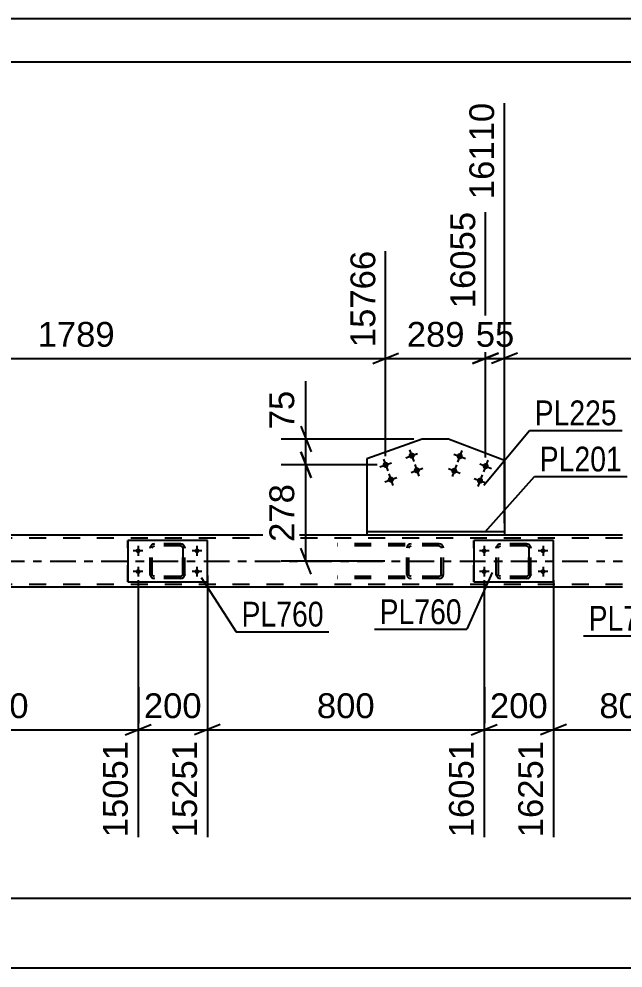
# Model space of a CAD drawing. Header units: millimetres. Extents: x -135 to 706, y -401 to 193.
# Drawn here: x 548.3 to 618.1, y 83.8 to 193.5 of the extents above; entities that cross this region are included whole.
import ezdxf

# ---------------------------------------------------------------- set-up
doc = ezdxf.new("R2010")
doc.units = ezdxf.units.MM
doc.linetypes.add('DXK_LINE_DOT2', pattern=[3.9198, 1.9599, -1.9599])
doc.linetypes.add('DXK_LINE_DOT3', pattern=[5.9187, 2.979, -0.9799, 0.9799, -0.9799])
doc.styles.add('Arial', font='arial.ttf', dxfattribs={"height": 0.2})
doc.styles.add('Arial Narrow', font='ARIALN.TTF', dxfattribs={"height": 0.2})

# ---------------------------------------------------------------- blocks, each defined once
blk = doc.blocks.new('Unknown-717262918-1115')
at = {"color": 5, "linetype": 'Continuous'}
for p, q in [((705.55, 193.49), (-135.45, 193.49)), ((700.55, 188.49), (-130.45, 188.49))]:
    blk.add_line(p, q, dxfattribs=at)
blk = doc.blocks.new('Part-717262918-5380 - 5336')
at = {"color": 2, "linetype": 'Continuous'}
for p, q in [((594.95, 144.96), (588.54, 142.68)), ((597.99, 144.96), (594.95, 144.96)), ((604.45, 142.49), (597.99, 144.96)), ((588.54, 142.68), (588.54, 134.24)), ((604.45, 142.49), (604.45, 134.24))]:
    blk.add_line(p, q, dxfattribs=at)
at = {"color": 7, "linetype": 'DXK_LINE_DOT2'}
blk.add_line((604.45, 134.24), (588.54, 134.24), dxfattribs=at)
blk = doc.blocks.new('Part-717262918-5461 - 5336')
at = {"color": 2, "linetype": 'Continuous'}
for p, q in [((588.54, 133.84), (519.14, 133.84)), ((618.1, 133.84), (604.45, 133.84)), ((618.1, 127.84), (-35.95, 127.84))]:
    blk.add_line(p, q, dxfattribs=at)
at = {"color": 7, "linetype": 'DXK_LINE_DOT2'}
for p, q in [((604.45, 133.84), (588.54, 133.84)), ((618.1, 133.52), (-39.95, 133.52)), ((618.1, 128.16), (-39.95, 128.16))]:
    blk.add_line(p, q, dxfattribs=at)
at = {"color": 7, "linetype": 'DXK_LINE_DOT3'}
blk.add_line((-39.95, 130.84), (618.1, 130.84), dxfattribs=at)
blk = doc.blocks.new('Bolt-717262918-5490 - 5336')
at = {"linetype": 'Continuous'}
for points in [[(599.61, 142.84, -1), (598.94, 143.1, -1)], [(598.97, 141.16, -1), (598.3, 141.41, -1)], [(602.6, 141.7, -1), (601.93, 141.95, -1)], [(601.96, 140.01, -1), (601.29, 140.27, -1)]]:
    blk.add_hatch(color=1, dxfattribs=at).paths.add_polyline_path(points)
at = {"color": 1, "linetype": 'Continuous'}
for p, q in [((598.6, 143.22), (599.95, 142.71)), ((599.53, 143.64), (599.02, 142.3)), ((597.96, 141.54), (599.31, 141.03)), ((598.89, 141.96), (598.38, 140.61)), ((601.59, 142.08), (602.94, 141.57)), ((602.52, 142.5), (602.01, 141.15)), ((600.95, 140.4), (602.29, 139.89)), ((601.88, 140.82), (601.36, 139.47))]:
    blk.add_line(p, q, dxfattribs=at)
blk = doc.blocks.new('Bolt-717262918-5492 - 5336')
at = {"linetype": 'Continuous'}
for points in [[(594.06, 143.16, -1), (593.38, 142.92, -1)], [(591.04, 142.09, -1), (590.37, 141.85, -1)], [(594.66, 141.46, -1), (593.98, 141.22, -1)], [(591.65, 140.39, -1), (590.97, 140.15, -1)]]:
    blk.add_hatch(color=1, dxfattribs=at).paths.add_polyline_path(points)
at = {"color": 1, "linetype": 'Continuous'}
for p, q in [((593.48, 143.71), (593.96, 142.36)), ((590.46, 142.64), (590.95, 141.29)), ((593.04, 142.79), (594.4, 143.28)), ((590.03, 141.73), (591.38, 142.21)), ((593.64, 141.1), (595, 141.58)), ((594.08, 142.02), (594.56, 140.66)), ((590.63, 140.03), (591.99, 140.51)), ((591.07, 140.95), (591.55, 139.59))]:
    blk.add_line(p, q, dxfattribs=at)
blk = doc.blocks.new('Bolt-717262918-5493 - 5336')
at = {"linetype": 'Continuous'}
for points in [[(602.1, 131.76, -1), (602.1, 132.32, -1)], [(608.9, 131.76, -1), (608.9, 132.32, -1)], [(602.1, 129.36, -1), (602.1, 129.92, -1)], [(608.9, 129.36, -1), (608.9, 129.92, -1)]]:
    blk.add_hatch(color=1, dxfattribs=at).paths.add_polyline_path(points)
at = {"color": 1, "linetype": 'Continuous'}
for p, q in [((602.66, 132.04), (601.54, 132.04)), ((602.1, 132.6), (602.1, 131.48)), ((609.46, 132.04), (608.34, 132.04)), ((608.9, 132.6), (608.9, 131.48)), ((602.66, 129.64), (601.54, 129.64)), ((602.1, 130.2), (602.1, 129.08)), ((609.46, 129.64), (608.34, 129.64)), ((608.9, 130.2), (608.9, 129.08))]:
    blk.add_line(p, q, dxfattribs=at)
blk = doc.blocks.new('Bolt-717262918-5495 - 5336')
at = {"linetype": 'Continuous'}
for points in [[(562.1, 131.76, -1), (562.1, 132.32, -1)], [(568.9, 131.76, -1), (568.9, 132.32, -1)], [(562.1, 129.36, -1), (562.1, 129.92, -1)], [(568.9, 129.36, -1), (568.9, 129.92, -1)]]:
    blk.add_hatch(color=1, dxfattribs=at).paths.add_polyline_path(points)
at = {"color": 1, "linetype": 'Continuous'}
for p, q in [((562.66, 132.04), (561.54, 132.04)), ((562.1, 132.6), (562.1, 131.48)), ((569.46, 132.04), (568.34, 132.04)), ((568.9, 132.6), (568.9, 131.48)), ((562.66, 129.64), (561.54, 129.64)), ((562.1, 130.2), (562.1, 129.08)), ((569.46, 129.64), (568.34, 129.64)), ((568.9, 130.2), (568.9, 129.08))]:
    blk.add_line(p, q, dxfattribs=at)
blk = doc.blocks.new('Part-717262918-5653 - 5336')
at = {"color": 7, "linetype": 'DXK_LINE_DOT2'}
for p, q in [((596.89, 132.84), (585.11, 132.84)), ((593.65, 132.84), (593.46, 132.8)), ((597.08, 132.8), (596.89, 132.84)), ((596.89, 132.6), (585.11, 132.6)), ((593.18, 132.54), (593.14, 132.36)), ((593.14, 129.32), (593.14, 132.36)), ((593.4, 132.36), (593.42, 132.45)), ((593.4, 129.32), (593.4, 132.36)), ((593.42, 132.45), (593.47, 132.53)), ((593.47, 132.53), (593.55, 132.58)), ((593.55, 132.58), (593.65, 132.6)), ((596.89, 132.6), (596.98, 132.58)), ((596.98, 132.58), (597.07, 132.53)), ((597.07, 132.53), (597.12, 132.45)), ((597.12, 132.45), (597.14, 132.36)), ((597.14, 129.32), (597.14, 132.36)), ((597.4, 132.36), (597.36, 132.54)), ((597.4, 129.32), (597.4, 132.36)), ((596.89, 129.08), (585.11, 129.08)), ((596.89, 128.84), (585.11, 128.84)), ((593.14, 129.32), (593.18, 129.14)), ((593.42, 129.23), (593.4, 129.32)), ((593.47, 129.15), (593.42, 129.23)), ((593.46, 128.88), (593.65, 128.84)), ((593.55, 129.1), (593.47, 129.15)), ((593.65, 129.08), (593.55, 129.1)), ((596.98, 129.1), (596.89, 129.08)), ((596.89, 128.84), (597.08, 128.88)), ((597.07, 129.15), (596.98, 129.1)), ((597.12, 129.23), (597.07, 129.15)), ((597.14, 129.32), (597.12, 129.23)), ((597.36, 129.14), (597.4, 129.32))]:
    blk.add_line(p, q, dxfattribs=at)
for centre, start, end in [((593.63, 132.34), 110.7583, 155.68), ((596.91, 132.34), 24.32, 69.2417), ((593.63, 129.34), 204.32, 249.2417), ((596.91, 129.34), 290.7583, 335.68)]:
    blk.add_arc(centre, 0.496, start, end, dxfattribs=at)
blk = doc.blocks.new('Part-717262918-5549 - 5336')
at = {"color": 2, "linetype": 'Continuous'}
for p, q in [((600.9, 133.24), (600.9, 128.44)), ((610.1, 133.24), (600.9, 133.24)), ((610.1, 128.44), (610.1, 133.24)), ((600.9, 128.44), (610.1, 128.44))]:
    blk.add_line(p, q, dxfattribs=at)
at = {"color": 7, "linetype": 'DXK_LINE_DOT2'}
for p, q in [((600.9, 128.44), (600.9, 133.24)), ((610.1, 128.44), (610.1, 133.24))]:
    blk.add_line(p, q, dxfattribs=at)
blk = doc.blocks.new('Part-717262918-5550 - 5336')
at = {"color": 7, "linetype": 'DXK_LINE_DOT2'}
for p, q in [((603.79, 132.8), (603.98, 132.84)), ((603.98, 132.84), (603.79, 132.8)), ((607.02, 132.84), (603.98, 132.84)), ((607.02, 132.84), (607.2, 132.8)), ((607.2, 132.8), (607.02, 132.84)), ((603.5, 132.36), (603.53, 132.54)), ((603.53, 132.54), (603.5, 132.36)), ((603.5, 129.32), (603.5, 132.36)), ((603.5, 129.32), (603.5, 132.36)), ((603.74, 132.36), (603.76, 132.45)), ((603.74, 129.32), (603.74, 132.36)), ((603.74, 129.32), (603.74, 132.36)), ((603.76, 132.45), (603.81, 132.53)), ((603.81, 132.53), (603.89, 132.58)), ((603.89, 132.58), (603.98, 132.6)), ((607.02, 132.6), (603.98, 132.6)), ((607.02, 132.6), (607.11, 132.58)), ((607.11, 132.58), (607.19, 132.53)), ((607.19, 132.53), (607.24, 132.45)), ((607.24, 132.45), (607.26, 132.36)), ((607.26, 129.32), (607.26, 132.36)), ((607.26, 132.36), (607.26, 129.32)), ((607.46, 132.54), (607.5, 132.36)), ((607.5, 132.36), (607.46, 132.54)), ((607.5, 129.32), (607.5, 132.36)), ((607.5, 129.32), (607.5, 132.36)), ((603.53, 129.14), (603.5, 129.32)), ((603.5, 129.32), (603.53, 129.14)), ((603.76, 129.23), (603.74, 129.32)), ((603.81, 129.15), (603.76, 129.23)), ((603.98, 128.84), (603.79, 128.88)), ((603.79, 128.88), (603.98, 128.84)), ((603.89, 129.1), (603.81, 129.15)), ((603.98, 129.08), (603.89, 129.1)), ((607.02, 129.08), (603.98, 129.08)), ((607.02, 128.84), (603.98, 128.84)), ((607.11, 129.1), (607.02, 129.08)), ((607.2, 128.88), (607.02, 128.84)), ((607.02, 128.84), (607.2, 128.88)), ((607.19, 129.15), (607.11, 129.1)), ((607.24, 129.23), (607.19, 129.15)), ((607.26, 129.32), (607.24, 129.23)), ((607.5, 129.32), (607.46, 129.14)), ((607.46, 129.14), (607.5, 129.32))]:
    blk.add_line(p, q, dxfattribs=at)
at = {"color": 7, "linetype": 'DXK_LINE_DOT3'}
blk.add_line((605.5, 130.84), (605.5, 130.84), dxfattribs=at)
at = {"color": 7, "linetype": 'DXK_LINE_DOT2'}
for centre, start, end in [((603.98, 132.36), 112.5, 157.5), ((603.98, 132.36), 112.5, 157.5), ((607.02, 132.36), 22.5, 67.5), ((607.02, 132.36), 22.5, 67.5), ((603.98, 129.32), 202.5, 247.5), ((603.98, 129.32), 202.5, 247.5), ((607.02, 129.32), 292.5, 337.5), ((607.02, 129.32), 292.5, 337.5)]:
    blk.add_arc(centre, 0.48, start, end, dxfattribs=at)
blk = doc.blocks.new('Part-717262918-5555 - 5336')
at = {"color": 2, "linetype": 'Continuous'}
for p, q in [((560.9, 133.24), (560.9, 128.44)), ((570.1, 133.24), (560.9, 133.24)), ((570.1, 128.44), (570.1, 133.24)), ((560.9, 128.44), (570.1, 128.44))]:
    blk.add_line(p, q, dxfattribs=at)
at = {"color": 7, "linetype": 'DXK_LINE_DOT2'}
for p, q in [((560.9, 128.44), (560.9, 133.24)), ((570.1, 128.44), (570.1, 133.24))]:
    blk.add_line(p, q, dxfattribs=at)
blk = doc.blocks.new('Part-717262918-5556 - 5336')
at = {"color": 7, "linetype": 'DXK_LINE_DOT2'}
for p, q in [((563.79, 132.8), (563.98, 132.84)), ((563.98, 132.84), (563.79, 132.8)), ((567.02, 132.84), (563.98, 132.84)), ((567.02, 132.84), (567.2, 132.8)), ((567.2, 132.8), (567.02, 132.84)), ((563.5, 132.36), (563.53, 132.54)), ((563.53, 132.54), (563.5, 132.36)), ((563.5, 129.32), (563.5, 132.36)), ((563.5, 129.32), (563.5, 132.36)), ((563.74, 132.36), (563.76, 132.45)), ((563.74, 129.32), (563.74, 132.36)), ((563.74, 129.32), (563.74, 132.36)), ((563.76, 132.45), (563.81, 132.53)), ((563.81, 132.53), (563.89, 132.58)), ((563.89, 132.58), (563.98, 132.6)), ((567.02, 132.6), (563.98, 132.6)), ((567.02, 132.6), (567.11, 132.58)), ((567.11, 132.58), (567.19, 132.53)), ((567.19, 132.53), (567.24, 132.45)), ((567.24, 132.45), (567.26, 132.36)), ((567.26, 129.32), (567.26, 132.36)), ((567.26, 132.36), (567.26, 129.32)), ((567.46, 132.54), (567.5, 132.36)), ((567.5, 132.36), (567.46, 132.54)), ((567.5, 129.32), (567.5, 132.36)), ((567.5, 129.32), (567.5, 132.36)), ((563.53, 129.14), (563.5, 129.32)), ((563.5, 129.32), (563.53, 129.14)), ((563.76, 129.23), (563.74, 129.32)), ((563.81, 129.15), (563.76, 129.23)), ((563.98, 128.84), (563.79, 128.88)), ((563.79, 128.88), (563.98, 128.84)), ((563.89, 129.1), (563.81, 129.15)), ((563.98, 129.08), (563.89, 129.1)), ((567.02, 129.08), (563.98, 129.08)), ((567.02, 128.84), (563.98, 128.84)), ((567.11, 129.1), (567.02, 129.08)), ((567.2, 128.88), (567.02, 128.84)), ((567.02, 128.84), (567.2, 128.88)), ((567.19, 129.15), (567.11, 129.1)), ((567.24, 129.23), (567.19, 129.15)), ((567.26, 129.32), (567.24, 129.23)), ((567.5, 129.32), (567.46, 129.14)), ((567.46, 129.14), (567.5, 129.32))]:
    blk.add_line(p, q, dxfattribs=at)
at = {"color": 7, "linetype": 'DXK_LINE_DOT3'}
blk.add_line((565.5, 130.84), (565.5, 130.84), dxfattribs=at)
at = {"color": 7, "linetype": 'DXK_LINE_DOT2'}
for centre, start, end in [((563.98, 132.36), 112.5, 157.5), ((563.98, 132.36), 112.5, 157.5), ((567.02, 132.36), 22.5, 67.5), ((567.02, 132.36), 22.5, 67.5), ((563.98, 129.32), 202.5, 247.5), ((563.98, 129.32), 202.5, 247.5), ((567.02, 129.32), 292.5, 337.5), ((567.02, 129.32), 292.5, 337.5)]:
    blk.add_arc(centre, 0.48, start, end, dxfattribs=at)
blk = doc.blocks.new('Part-717262918-5595 - 5336')
at = {"color": 2, "linetype": 'Continuous'}
for p, q in [((604.45, 134.24), (588.54, 134.24)), ((588.54, 134.24), (588.54, 133.84)), ((604.45, 133.84), (588.54, 133.84)), ((604.45, 134.24), (604.45, 133.84))]:
    blk.add_line(p, q, dxfattribs=at)
blk = doc.blocks.new('StraightDimension-717262918-6061 - 5336')
at = {"color": 7, "linetype": 'Continuous'}
for p, q in [((602.26, 142.82), (602.26, 171.18)), ((590.71, 142.97), (590.71, 166.68)), ((589.21, 153.67), (592.21, 154.87)), ((603.76, 154.87), (600.76, 153.67)), ((590.71, 154.27), (602.26, 154.27))]:
    blk.add_line(p, q, dxfattribs=at)
at = {"color": 0}
blk.add_wipeout([(600.42, 155.02), (600.42, 159.22), (592.55, 159.22), (592.55, 155.02)], dxfattribs=at)
at = {"color": 3, "style": 'Arial'}
blk.add_text('289', height=2.865, dxfattribs=at).set_placement((593.15, 155.62))
at = {"color": 0, "linetype": 'Continuous'}
blk.add_wipeout([(601.66, 171.78), (597.46, 171.78), (597.46, 159.47), (601.66, 159.47)], dxfattribs=at)
at = {"color": 3, "linetype": 'Continuous', "style": 'Arial'}
blk.add_text('16055', height=2.865, rotation=90.0002, dxfattribs=at).set_placement((601.06, 160.07))
blk = doc.blocks.new('StraightDimension-717262918-5816 - 5336')
at = {"color": 7, "linetype": 'Continuous'}
blk.add_line((-39.95, 91.89), (650.03, 91.89), dxfattribs=at)
blk = doc.blocks.new('StraightDimension-717262918-10757 - 5336')
at = {"color": 7, "linetype": 'Continuous'}
for p, q in [((602.1, 128.64), (602.1, 98.94)), ((610.1, 128.64), (610.1, 98.94)), ((600.6, 110.76), (603.6, 111.96)), ((611.6, 111.96), (608.6, 110.76)), ((602.1, 111.36), (610.1, 111.36))]:
    blk.add_line(p, q, dxfattribs=at)
at = {"color": 0}
blk.add_wipeout([(610.03, 112.11), (610.03, 116.31), (602.16, 116.31), (602.16, 112.11)], dxfattribs=at)
at = {"color": 0, "linetype": 'Continuous'}
blk.add_wipeout([(609.5, 110.66), (605.3, 110.66), (605.3, 98.34), (609.5, 98.34)], dxfattribs=at)
at = {"color": 3, "style": 'Arial'}
blk.add_text('200', height=2.865, dxfattribs=at).set_placement((602.76, 112.71))
at = {"color": 3, "linetype": 'Continuous', "style": 'Arial'}
blk.add_text('16251', height=2.865, rotation=90.0002, dxfattribs=at).set_placement((608.9, 98.94))
blk = doc.blocks.new('StraightDimension-717262918-10758 - 5336')
at = {"color": 7, "linetype": 'Continuous'}
for p, q in [((570.1, 129.19), (570.1, 98.94)), ((602.1, 128.64), (602.1, 98.94)), ((571.6, 111.96), (568.6, 110.76)), ((600.6, 110.76), (603.6, 111.96)), ((570.1, 111.36), (602.1, 111.36))]:
    blk.add_line(p, q, dxfattribs=at)
at = {"color": 0}
blk.add_wipeout([(590.03, 112.11), (590.03, 116.31), (582.16, 116.31), (582.16, 112.11)], dxfattribs=at)
at = {"color": 3, "style": 'Arial'}
blk.add_text('800', height=2.865, dxfattribs=at).set_placement((582.76, 112.71))
at = {"color": 0, "linetype": 'Continuous'}
blk.add_wipeout([(601.5, 110.66), (597.3, 110.66), (597.3, 98.34), (601.5, 98.34)], dxfattribs=at)
at = {"color": 3, "linetype": 'Continuous', "style": 'Arial'}
blk.add_text('16051', height=2.865, rotation=90.0002, dxfattribs=at).set_placement((600.9, 98.94))
blk = doc.blocks.new('StraightDimension-717262918-6069 - 5336')
at = {"color": 7, "linetype": 'Continuous'}
for p, q in [((604.45, 135.24), (604.45, 183.78)), ((602.26, 142.82), (602.26, 171.18)), ((600.76, 153.67), (603.76, 154.87)), ((605.95, 154.87), (602.95, 153.67)), ((602.26, 154.27), (604.45, 154.27))]:
    blk.add_line(p, q, dxfattribs=at)
at = {"color": 0, "linetype": 'Continuous'}
blk.add_wipeout([(603.85, 184.38), (599.65, 184.38), (599.65, 172.07), (603.85, 172.07)], dxfattribs=at)
at = {"color": 3, "linetype": 'Continuous', "style": 'Arial'}
blk.add_text('16110', height=2.865, rotation=90.0002, dxfattribs=at).set_placement((603.25, 172.67))
at = {"color": 0}
blk.add_wipeout([(606.18, 155.02), (606.18, 159.22), (600.53, 159.22), (600.53, 155.02)], dxfattribs=at)
at = {"color": 3, "style": 'Arial'}
blk.add_text('55', height=2.865, dxfattribs=at).set_placement((601.13, 155.62))
blk = doc.blocks.new('StraightDimension-717262918-5796 - 5336')
at = {"color": 7, "linetype": 'Continuous'}
blk.add_line((-40.75, 83.84), (650.83, 83.84), dxfattribs=at)
blk = doc.blocks.new('StraightDimension-717262918-6054 - 5336')
at = {"color": 7, "linetype": 'Continuous'}
for p, q in [((519.14, 135.24), (519.14, 183.78)), ((590.71, 142.97), (590.71, 166.68)), ((520.64, 154.87), (517.64, 153.67)), ((589.21, 153.67), (592.21, 154.87)), ((519.14, 154.27), (590.71, 154.27))]:
    blk.add_line(p, q, dxfattribs=at)
at = {"color": 0}
blk.add_wipeout([(559.97, 155.02), (559.97, 159.22), (549.88, 159.22), (549.88, 155.02)], dxfattribs=at)
at = {"color": 3, "style": 'Arial'}
blk.add_text('1789', height=2.865, dxfattribs=at).set_placement((550.48, 155.62))
at = {"color": 0, "linetype": 'Continuous'}
blk.add_wipeout([(590.11, 167.28), (585.91, 167.28), (585.91, 154.97), (590.11, 154.97)], dxfattribs=at)
at = {"color": 3, "linetype": 'Continuous', "style": 'Arial'}
blk.add_text('15766', height=2.865, rotation=90.0002, dxfattribs=at).set_placement((589.51, 155.57))
blk = doc.blocks.new('StraightDimension-717262918-6075 - 5336')
at = {"color": 7, "linetype": 'Continuous'}
for p, q in [((604.45, 135.24), (604.45, 183.78)), ((650.03, 134.84), (650.03, 166.68)), ((605.95, 154.87), (602.95, 153.67)), ((648.53, 153.67), (651.53, 154.87)), ((604.45, 154.27), (650.03, 154.27))]:
    blk.add_line(p, q, dxfattribs=at)
at = {"color": 0}
blk.add_wipeout([(632.29, 155.02), (632.29, 159.22), (622.19, 159.22), (622.19, 155.02)], dxfattribs=at)
at = {"color": 3, "style": 'Arial'}
blk.add_text('1507', height=2.865, dxfattribs=at).set_placement((622.79, 155.62))
at = {"color": 0, "linetype": 'Continuous'}
blk.add_wipeout([(649.43, 167.28), (645.23, 167.28), (645.23, 154.97), (649.43, 154.97)], dxfattribs=at)
at = {"color": 3, "linetype": 'Continuous', "style": 'Arial'}
blk.add_text('17617', height=2.865, rotation=90.0002, dxfattribs=at).set_placement((648.83, 155.57))
blk = doc.blocks.new('StraightDimension-717262918-10756 - 5336')
at = {"color": 7, "linetype": 'Continuous'}
for p, q in [((610.1, 128.64), (610.1, 98.94)), ((627.4, 128.64), (627.4, 98.94)), ((611.6, 111.96), (608.6, 110.76)), ((625.9, 110.76), (628.9, 111.96)), ((610.1, 111.36), (627.4, 111.36))]:
    blk.add_line(p, q, dxfattribs=at)
at = {"color": 0}
blk.add_wipeout([(622.68, 112.11), (622.68, 116.31), (614.81, 116.31), (614.81, 112.11)], dxfattribs=at)
at = {"color": 3, "style": 'Arial'}
blk.add_text('800', height=2.865, dxfattribs=at).set_placement((615.41, 112.71))
at = {"color": 0, "linetype": 'Continuous'}
blk.add_wipeout([(626.8, 110.66), (622.6, 110.66), (622.6, 98.34), (626.8, 98.34)], dxfattribs=at)
at = {"color": 3, "linetype": 'Continuous', "style": 'Arial'}
blk.add_text('17051', height=2.865, rotation=90.0002, dxfattribs=at).set_placement((626.2, 98.94))
blk = doc.blocks.new('StraightDimension-717262918-10759 - 5336')
at = {"color": 7, "linetype": 'Continuous'}
for p, q in [((562.1, 128.64), (562.1, 98.94)), ((570.1, 129.19), (570.1, 98.94)), ((560.6, 110.76), (563.6, 111.96)), ((571.6, 111.96), (568.6, 110.76)), ((562.1, 111.36), (570.1, 111.36))]:
    blk.add_line(p, q, dxfattribs=at)
at = {"color": 0}
blk.add_wipeout([(570.03, 112.11), (570.03, 116.31), (562.16, 116.31), (562.16, 112.11)], dxfattribs=at)
at = {"color": 0, "linetype": 'Continuous'}
blk.add_wipeout([(569.5, 110.66), (565.3, 110.66), (565.3, 98.34), (569.5, 98.34)], dxfattribs=at)
at = {"color": 3, "style": 'Arial'}
blk.add_text('200', height=2.865, dxfattribs=at).set_placement((562.76, 112.71))
at = {"color": 3, "linetype": 'Continuous', "style": 'Arial'}
blk.add_text('15251', height=2.865, rotation=90.0002, dxfattribs=at).set_placement((568.9, 98.94))
blk = doc.blocks.new('StraightDimension-717262918-10760 - 5336')
at = {"color": 7, "linetype": 'Continuous'}
for p, q in [((530.1, 128.64), (530.1, 98.94)), ((562.1, 128.64), (562.1, 98.94)), ((531.6, 111.96), (528.6, 110.76)), ((560.6, 110.76), (563.6, 111.96)), ((530.1, 111.36), (562.1, 111.36))]:
    blk.add_line(p, q, dxfattribs=at)
at = {"color": 0}
blk.add_wipeout([(550.03, 112.11), (550.03, 116.31), (542.16, 116.31), (542.16, 112.11)], dxfattribs=at)
at = {"color": 3, "style": 'Arial'}
blk.add_text('800', height=2.865, dxfattribs=at).set_placement((542.76, 112.71))
at = {"color": 0, "linetype": 'Continuous'}
blk.add_wipeout([(561.5, 110.66), (557.3, 110.66), (557.3, 98.34), (561.5, 98.34)], dxfattribs=at)
at = {"color": 3, "linetype": 'Continuous', "style": 'Arial'}
blk.add_text('15051', height=2.865, rotation=90.0002, dxfattribs=at).set_placement((560.9, 98.94))
blk = doc.blocks.new('StraightDimension-717262918-11268 - 5336')
at = {"color": 7, "linetype": 'Continuous'}
for p, q in [((581.49, 144.96), (581.49, 151.65)), ((581.49, 144.96), (581.49, 151.65)), ((580.89, 146.46), (582.09, 143.46)), ((593.95, 144.96), (578.64, 144.96)), ((581.49, 141.97), (581.49, 144.96)), ((582.09, 140.47), (580.89, 143.47)), ((589.71, 141.97), (578.64, 141.97))]:
    blk.add_line(p, q, dxfattribs=at)
at = {"color": 0}
blk.add_wipeout([(580.74, 151.13), (576.54, 151.13), (576.54, 145.48), (580.74, 145.48)], dxfattribs=at)
at = {"color": 3, "style": 'Arial'}
blk.add_text('75', height=2.865, rotation=90.0002, dxfattribs=at).set_placement((580.14, 146.08))
blk = doc.blocks.new('StraightDimension-717262918-11269 - 5336')
at = {"color": 7, "linetype": 'Continuous'}
for p, q in [((580.89, 143.47), (582.09, 140.47)), ((589.71, 141.97), (578.64, 141.97)), ((581.49, 130.84), (581.49, 141.97)), ((582.09, 129.34), (580.89, 132.34)), ((590.62, 130.84), (578.64, 130.84))]:
    blk.add_line(p, q, dxfattribs=at)
at = {"color": 0}
blk.add_wipeout([(580.74, 140.34), (576.54, 140.34), (576.54, 132.47), (580.74, 132.47)], dxfattribs=at)
at = {"color": 3, "style": 'Arial'}
blk.add_text('278', height=2.865, rotation=90.0002, dxfattribs=at).set_placement((580.14, 133.07))
blk = doc.blocks.new('Mark-717262918-5376 - 5336')
at = {"color": 30, "linetype": 'Continuous'}
for p, q in [((602.07, 139.62), (607.33, 145.95)), ((607.33, 145.95), (618.03, 145.95))]:
    blk.add_line(p, q, dxfattribs=at)
at = {"color": 0}
blk.add_wipeout([(617.43, 146.55), (617.43, 149.55), (607.93, 149.55), (607.93, 146.55)], dxfattribs=at)
blk.add_wipeout([(617.43, 146.55), (617.43, 149.55), (607.93, 149.55), (607.93, 146.55)], dxfattribs=at)
at = {"color": 3, "style": 'Arial Narrow'}
blk.add_text('PL225', height=2.863, dxfattribs=at).set_placement((607.93, 146.55))
blk = doc.blocks.new('Mark-717262918-5533 - 5336')
at = {"color": 30, "linetype": 'Continuous'}
for p in [(627.04, 128.44), (613.57, 122.22)]:
    blk.add_line(p, (624.28, 122.22), dxfattribs=at)
at = {"color": 0}
blk.add_wipeout([(623.68, 122.82), (623.68, 125.82), (614.17, 125.82), (614.17, 122.82)], dxfattribs=at)
blk.add_wipeout([(623.68, 122.82), (623.68, 125.82), (614.17, 125.82), (614.17, 122.82)], dxfattribs=at)
at = {"color": 3, "style": 'Arial Narrow'}
blk.add_text('PL760', height=2.863, dxfattribs=at).set_placement((614.17, 122.82))
blk = doc.blocks.new('Mark-717262918-5545 - 5336')
at = {"color": 30, "linetype": 'Continuous'}
for p in [(603.04, 129.55), (589.41, 122.97)]:
    blk.add_line(p, (600.11, 122.97), dxfattribs=at)
at = {"color": 0}
blk.add_wipeout([(599.51, 123.57), (599.51, 126.57), (590.01, 126.57), (590.01, 123.57)], dxfattribs=at)
blk.add_wipeout([(599.51, 123.57), (599.51, 126.57), (590.01, 126.57), (590.01, 123.57)], dxfattribs=at)
at = {"color": 3, "style": 'Arial Narrow'}
blk.add_text('PL760', height=2.863, dxfattribs=at).set_placement((590.01, 123.57))
blk = doc.blocks.new('Mark-717262918-5551 - 5336')
at = {"color": 30, "linetype": 'Continuous'}
for p, q in [((569.37, 128.95), (573.45, 122.69)), ((573.45, 122.69), (584.15, 122.69))]:
    blk.add_line(p, q, dxfattribs=at)
at = {"color": 0}
blk.add_wipeout([(583.55, 123.29), (583.55, 126.29), (574.05, 126.29), (574.05, 123.29)], dxfattribs=at)
blk.add_wipeout([(583.55, 123.29), (583.55, 126.29), (574.05, 126.29), (574.05, 123.29)], dxfattribs=at)
at = {"color": 3, "style": 'Arial Narrow'}
blk.add_text('PL760', height=2.863, dxfattribs=at).set_placement((574.05, 123.29))
blk = doc.blocks.new('Mark-717262918-5591 - 5336')
at = {"color": 30, "linetype": 'Continuous'}
for p, q in [((602.2, 134.24), (607.92, 140.61)), ((607.92, 140.61), (618.63, 140.61))]:
    blk.add_line(p, q, dxfattribs=at)
at = {"color": 0}
blk.add_wipeout([(618.03, 141.21), (618.03, 144.21), (608.52, 144.21), (608.52, 141.21)], dxfattribs=at)
blk.add_wipeout([(618.03, 141.21), (618.03, 144.21), (608.52, 144.21), (608.52, 141.21)], dxfattribs=at)
at = {"color": 3, "style": 'Arial Narrow'}
blk.add_text('PL201', height=2.863, dxfattribs=at).set_placement((608.52, 141.21))

msp = doc.modelspace()

# ---------------------------------------------------------------- block references
for name in ['Unknown-717262918-1115', 'Part-717262918-5380 - 5336', 'Bolt-717262918-5492 - 5336', 'Bolt-717262918-5490 - 5336', 'Part-717262918-5461 - 5336', 'Part-717262918-5595 - 5336', 'Part-717262918-5555 - 5336', 'Part-717262918-5556 - 5336', 'Part-717262918-5653 - 5336', 'Part-717262918-5549 - 5336', 'Part-717262918-5550 - 5336', 'Bolt-717262918-5495 - 5336', 'Bolt-717262918-5493 - 5336']:
    msp.add_blockref(name, (0, 0))

# ---------------------------------------------------------------- next in the draw order: block references
for name in ['StraightDimension-717262918-6061 - 5336', 'StraightDimension-717262918-5816 - 5336']:
    msp.add_blockref(name, (0, 0))

# ---------------------------------------------------------------- next in the draw order: block references
for name in ['StraightDimension-717262918-6069 - 5336', 'StraightDimension-717262918-6054 - 5336', 'StraightDimension-717262918-10757 - 5336']:
    msp.add_blockref(name, (0, 0))

# ---------------------------------------------------------------- next in the draw order: block references
for name in ['StraightDimension-717262918-6075 - 5336', 'StraightDimension-717262918-11268 - 5336', 'StraightDimension-717262918-10758 - 5336']:
    msp.add_blockref(name, (0, 0))

# ---------------------------------------------------------------- next in the draw order: block references
for name in ['Mark-717262918-5376 - 5336', 'StraightDimension-717262918-11269 - 5336', 'StraightDimension-717262918-5796 - 5336']:
    msp.add_blockref(name, (0, 0))

# ---------------------------------------------------------------- next in the draw order: block references
for name in ['Mark-717262918-5591 - 5336', 'Mark-717262918-5545 - 5336', 'StraightDimension-717262918-10759 - 5336', 'StraightDimension-717262918-10756 - 5336']:
    msp.add_blockref(name, (0, 0))

# ---------------------------------------------------------------- next in the draw order: block references
for name in ['StraightDimension-717262918-10760 - 5336', 'Mark-717262918-5551 - 5336', 'Mark-717262918-5533 - 5336']:
    msp.add_blockref(name, (0, 0))

doc.saveas('drawing.dxf')
